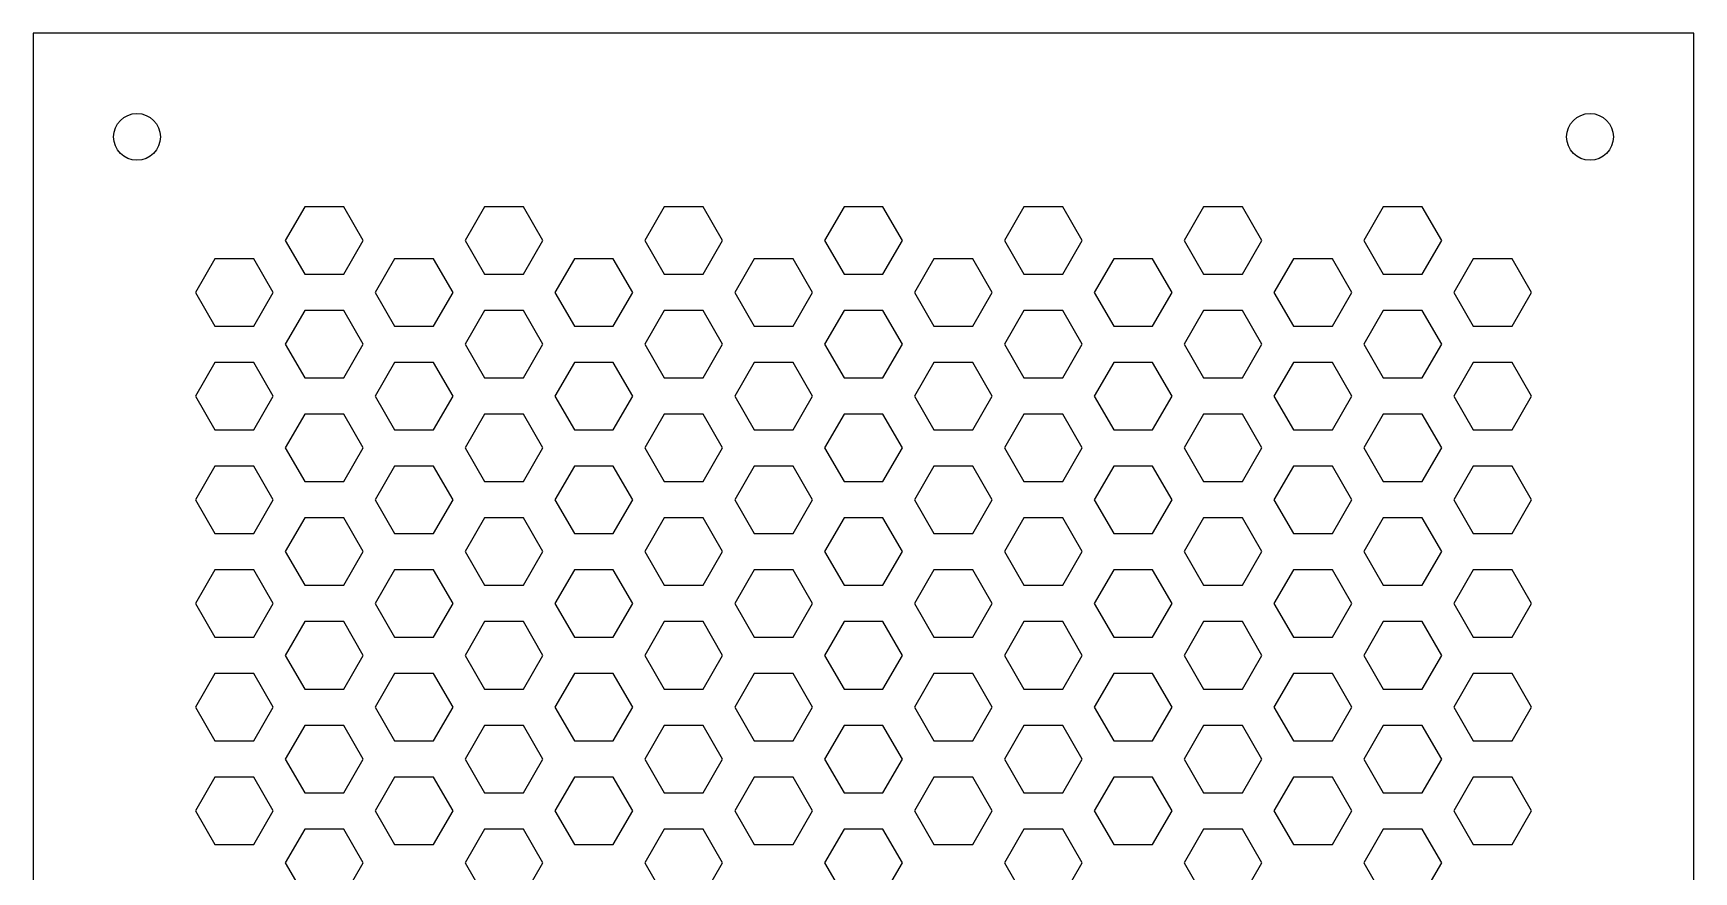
# Model space of a CAD drawing. Header units: inches. Extents: x 15 to 23, y 15 to 23.
# Drawn here: x 15 to 23, y 18.96 to 23 of the extents above; entities that cross this region are included whole.
import ezdxf

# ---------------------------------------------------------------- set-up
doc = ezdxf.new("R2010")
doc.units = ezdxf.units.IN
doc.layers.get('0').update_dxf_attribs({"linetype": 'CONTINUOUS'})

msp = doc.modelspace()

# ---------------------------------------------------------------- linework, layer by layer
for p, q in [((15, 23, -0.5), (15, 15.0937, -0.5)), ((23, 23, -0.5), (15, 23, -0.5)), ((23, 15.0937, -0.5), (23, 23, -0.5)), ((16.3082, 22.1624, -0.5), (16.2144, 22, -0.5)), ((16.4957, 22.1624, -0.5), (16.3082, 22.1624, -0.5)), ((16.5894, 22, -0.5), (16.4957, 22.1624, -0.5)), ((17.1742, 22.1624, -0.5), (17.0805, 22, -0.5)), ((17.3617, 22.1624, -0.5), (17.1742, 22.1624, -0.5)), ((17.4555, 22, -0.5), (17.3617, 22.1624, -0.5)), ((18.0402, 22.1624, -0.5), (17.9465, 22, -0.5)), ((18.2277, 22.1624, -0.5), (18.0402, 22.1624, -0.5)), ((18.3215, 22, -0.5), (18.2277, 22.1624, -0.5)), ((18.9063, 22.1624, -0.5), (18.8125, 22, -0.5)), ((19.0938, 22.1624, -0.5), (18.9063, 22.1624, -0.5)), ((19.1875, 22, -0.5), (19.0938, 22.1624, -0.5)), ((19.7723, 22.1624, -0.5), (19.6785, 22, -0.5)), ((19.9598, 22.1624, -0.5), (19.7723, 22.1624, -0.5)), ((20.0535, 22, -0.5), (19.9598, 22.1624, -0.5)), ((20.6383, 22.1624, -0.5), (20.5446, 22, -0.5)), ((20.8258, 22.1624, -0.5), (20.6383, 22.1624, -0.5)), ((20.9196, 22, -0.5), (20.8258, 22.1624, -0.5)), ((21.5043, 22.1624, -0.5), (21.4106, 22, -0.5)), ((21.6918, 22.1624, -0.5), (21.5043, 22.1624, -0.5)), ((21.7856, 22, -0.5), (21.6918, 22.1624, -0.5)), ((16.2144, 22, -0.5), (16.3082, 21.8376, -0.5)), ((16.4957, 21.8376, -0.5), (16.5894, 22, -0.5)), ((17.0805, 22, -0.5), (17.1742, 21.8376, -0.5)), ((17.3617, 21.8376, -0.5), (17.4555, 22, -0.5)), ((17.9465, 22, -0.5), (18.0402, 21.8376, -0.5)), ((18.2277, 21.8376, -0.5), (18.3215, 22, -0.5)), ((18.8125, 22, -0.5), (18.9063, 21.8376, -0.5)), ((19.0938, 21.8376, -0.5), (19.1875, 22, -0.5)), ((19.6785, 22, -0.5), (19.7723, 21.8376, -0.5)), ((19.9598, 21.8376, -0.5), (20.0535, 22, -0.5)), ((20.5446, 22, -0.5), (20.6383, 21.8376, -0.5)), ((20.8258, 21.8376, -0.5), (20.9196, 22, -0.5)), ((21.4106, 22, -0.5), (21.5043, 21.8376, -0.5)), ((21.6918, 21.8376, -0.5), (21.7856, 22, -0.5)), ((15.8752, 21.9124, -0.5), (15.7814, 21.75, -0.5)), ((16.0627, 21.9124, -0.5), (15.8752, 21.9124, -0.5)), ((16.1564, 21.75, -0.5), (16.0627, 21.9124, -0.5)), ((16.7412, 21.9124, -0.5), (16.6474, 21.75, -0.5)), ((16.9287, 21.9124, -0.5), (16.7412, 21.9124, -0.5)), ((17.0224, 21.75, -0.5), (16.9287, 21.9124, -0.5)), ((17.6072, 21.9124, -0.5), (17.5135, 21.75, -0.5)), ((17.7947, 21.9124, -0.5), (17.6072, 21.9124, -0.5)), ((17.8885, 21.75, -0.5), (17.7947, 21.9124, -0.5)), ((18.4732, 21.9124, -0.5), (18.3795, 21.75, -0.5)), ((18.6607, 21.9124, -0.5), (18.4732, 21.9124, -0.5)), ((18.7545, 21.75, -0.5), (18.6607, 21.9124, -0.5)), ((19.3393, 21.9124, -0.5), (19.2455, 21.75, -0.5)), ((19.5268, 21.9124, -0.5), (19.3393, 21.9124, -0.5)), ((19.6205, 21.75, -0.5), (19.5268, 21.9124, -0.5)), ((20.2053, 21.9124, -0.5), (20.1115, 21.75, -0.5)), ((20.3928, 21.9124, -0.5), (20.2053, 21.9124, -0.5)), ((20.4865, 21.75, -0.5), (20.3928, 21.9124, -0.5)), ((21.0713, 21.9124, -0.5), (20.9776, 21.75, -0.5)), ((21.2588, 21.9124, -0.5), (21.0713, 21.9124, -0.5)), ((21.3526, 21.75, -0.5), (21.2588, 21.9124, -0.5)), ((21.9373, 21.9124, -0.5), (21.8436, 21.75, -0.5)), ((22.1248, 21.9124, -0.5), (21.9373, 21.9124, -0.5)), ((22.2186, 21.75, -0.5), (22.1248, 21.9124, -0.5)), ((16.3082, 21.8376, -0.5), (16.4957, 21.8376, -0.5)), ((17.1742, 21.8376, -0.5), (17.3617, 21.8376, -0.5)), ((18.0402, 21.8376, -0.5), (18.2277, 21.8376, -0.5)), ((18.9063, 21.8376, -0.5), (19.0938, 21.8376, -0.5)), ((19.7723, 21.8376, -0.5), (19.9598, 21.8376, -0.5)), ((20.6383, 21.8376, -0.5), (20.8258, 21.8376, -0.5)), ((21.5043, 21.8376, -0.5), (21.6918, 21.8376, -0.5)), ((15.7814, 21.75, -0.5), (15.8752, 21.5876, -0.5)), ((16.0627, 21.5876, -0.5), (16.1564, 21.75, -0.5)), ((16.6474, 21.75, -0.5), (16.7412, 21.5876, -0.5)), ((16.9287, 21.5876, -0.5), (17.0224, 21.75, -0.5)), ((17.5135, 21.75, -0.5), (17.6072, 21.5876, -0.5)), ((17.7947, 21.5876, -0.5), (17.8885, 21.75, -0.5)), ((18.3795, 21.75, -0.5), (18.4732, 21.5876, -0.5)), ((18.6607, 21.5876, -0.5), (18.7545, 21.75, -0.5)), ((19.2455, 21.75, -0.5), (19.3393, 21.5876, -0.5)), ((19.5268, 21.5876, -0.5), (19.6205, 21.75, -0.5)), ((20.1115, 21.75, -0.5), (20.2053, 21.5876, -0.5)), ((20.3928, 21.5876, -0.5), (20.4865, 21.75, -0.5)), ((20.9776, 21.75, -0.5), (21.0713, 21.5876, -0.5)), ((21.2588, 21.5876, -0.5), (21.3526, 21.75, -0.5)), ((21.8436, 21.75, -0.5), (21.9373, 21.5876, -0.5)), ((22.1248, 21.5876, -0.5), (22.2186, 21.75, -0.5)), ((16.3082, 21.6624, -0.5), (16.2144, 21.5, -0.5)), ((16.4957, 21.6624, -0.5), (16.3082, 21.6624, -0.5)), ((16.5894, 21.5, -0.5), (16.4957, 21.6624, -0.5)), ((17.1742, 21.6624, -0.5), (17.0805, 21.5, -0.5)), ((17.3617, 21.6624, -0.5), (17.1742, 21.6624, -0.5)), ((17.4555, 21.5, -0.5), (17.3617, 21.6624, -0.5)), ((18.0402, 21.6624, -0.5), (17.9465, 21.5, -0.5)), ((18.2277, 21.6624, -0.5), (18.0402, 21.6624, -0.5)), ((18.3215, 21.5, -0.5), (18.2277, 21.6624, -0.5)), ((18.9063, 21.6624, -0.5), (18.8125, 21.5, -0.5)), ((19.0938, 21.6624, -0.5), (18.9063, 21.6624, -0.5)), ((19.1875, 21.5, -0.5), (19.0938, 21.6624, -0.5)), ((19.7723, 21.6624, -0.5), (19.6785, 21.5, -0.5)), ((19.9598, 21.6624, -0.5), (19.7723, 21.6624, -0.5)), ((20.0535, 21.5, -0.5), (19.9598, 21.6624, -0.5)), ((20.6383, 21.6624, -0.5), (20.5446, 21.5, -0.5)), ((20.8258, 21.6624, -0.5), (20.6383, 21.6624, -0.5)), ((20.9196, 21.5, -0.5), (20.8258, 21.6624, -0.5)), ((21.5043, 21.6624, -0.5), (21.4106, 21.5, -0.5)), ((21.6918, 21.6624, -0.5), (21.5043, 21.6624, -0.5)), ((21.7856, 21.5, -0.5), (21.6918, 21.6624, -0.5)), ((15.8752, 21.5876, -0.5), (16.0627, 21.5876, -0.5)), ((16.7412, 21.5876, -0.5), (16.9287, 21.5876, -0.5)), ((17.6072, 21.5876, -0.5), (17.7947, 21.5876, -0.5)), ((18.4732, 21.5876, -0.5), (18.6607, 21.5876, -0.5)), ((19.3393, 21.5876, -0.5), (19.5268, 21.5876, -0.5)), ((20.2053, 21.5876, -0.5), (20.3928, 21.5876, -0.5)), ((21.0713, 21.5876, -0.5), (21.2588, 21.5876, -0.5)), ((21.9373, 21.5876, -0.5), (22.1248, 21.5876, -0.5)), ((16.2144, 21.5, -0.5), (16.3082, 21.3376, -0.5)), ((16.4957, 21.3376, -0.5), (16.5894, 21.5, -0.5)), ((17.0805, 21.5, -0.5), (17.1742, 21.3376, -0.5)), ((17.3617, 21.3376, -0.5), (17.4555, 21.5, -0.5)), ((17.9465, 21.5, -0.5), (18.0402, 21.3376, -0.5)), ((18.2277, 21.3376, -0.5), (18.3215, 21.5, -0.5)), ((18.8125, 21.5, -0.5), (18.9063, 21.3376, -0.5)), ((19.0938, 21.3376, -0.5), (19.1875, 21.5, -0.5)), ((19.6785, 21.5, -0.5), (19.7723, 21.3376, -0.5)), ((19.9598, 21.3376, -0.5), (20.0535, 21.5, -0.5)), ((20.5446, 21.5, -0.5), (20.6383, 21.3376, -0.5)), ((20.8258, 21.3376, -0.5), (20.9196, 21.5, -0.5)), ((21.4106, 21.5, -0.5), (21.5043, 21.3376, -0.5)), ((21.6918, 21.3376, -0.5), (21.7856, 21.5, -0.5)), ((15.8752, 21.4124, -0.5), (15.7814, 21.25, -0.5)), ((16.0627, 21.4124, -0.5), (15.8752, 21.4124, -0.5)), ((16.1564, 21.25, -0.5), (16.0627, 21.4124, -0.5)), ((16.7412, 21.4124, -0.5), (16.6474, 21.25, -0.5)), ((16.9287, 21.4124, -0.5), (16.7412, 21.4124, -0.5)), ((17.0224, 21.25, -0.5), (16.9287, 21.4124, -0.5)), ((17.6072, 21.4124, -0.5), (17.5135, 21.25, -0.5)), ((17.7947, 21.4124, -0.5), (17.6072, 21.4124, -0.5)), ((17.8885, 21.25, -0.5), (17.7947, 21.4124, -0.5)), ((18.4732, 21.4124, -0.5), (18.3795, 21.25, -0.5)), ((18.6607, 21.4124, -0.5), (18.4732, 21.4124, -0.5)), ((18.7545, 21.25, -0.5), (18.6607, 21.4124, -0.5)), ((19.3393, 21.4124, -0.5), (19.2455, 21.25, -0.5)), ((19.5268, 21.4124, -0.5), (19.3393, 21.4124, -0.5)), ((19.6205, 21.25, -0.5), (19.5268, 21.4124, -0.5)), ((20.2053, 21.4124, -0.5), (20.1115, 21.25, -0.5)), ((20.3928, 21.4124, -0.5), (20.2053, 21.4124, -0.5)), ((20.4865, 21.25, -0.5), (20.3928, 21.4124, -0.5)), ((21.0713, 21.4124, -0.5), (20.9776, 21.25, -0.5)), ((21.2588, 21.4124, -0.5), (21.0713, 21.4124, -0.5)), ((21.3526, 21.25, -0.5), (21.2588, 21.4124, -0.5)), ((21.9373, 21.4124, -0.5), (21.8436, 21.25, -0.5)), ((22.1248, 21.4124, -0.5), (21.9373, 21.4124, -0.5)), ((22.2186, 21.25, -0.5), (22.1248, 21.4124, -0.5)), ((16.3082, 21.3376, -0.5), (16.4957, 21.3376, -0.5)), ((17.1742, 21.3376, -0.5), (17.3617, 21.3376, -0.5)), ((18.0402, 21.3376, -0.5), (18.2277, 21.3376, -0.5)), ((18.9063, 21.3376, -0.5), (19.0938, 21.3376, -0.5)), ((19.7723, 21.3376, -0.5), (19.9598, 21.3376, -0.5)), ((20.6383, 21.3376, -0.5), (20.8258, 21.3376, -0.5)), ((21.5043, 21.3376, -0.5), (21.6918, 21.3376, -0.5)), ((15.7814, 21.25, -0.5), (15.8752, 21.0876, -0.5)), ((16.0627, 21.0876, -0.5), (16.1564, 21.25, -0.5)), ((16.6474, 21.25, -0.5), (16.7412, 21.0876, -0.5)), ((16.9287, 21.0876, -0.5), (17.0224, 21.25, -0.5)), ((17.5135, 21.25, -0.5), (17.6072, 21.0876, -0.5)), ((17.7947, 21.0876, -0.5), (17.8885, 21.25, -0.5)), ((18.3795, 21.25, -0.5), (18.4732, 21.0876, -0.5)), ((18.6607, 21.0876, -0.5), (18.7545, 21.25, -0.5)), ((19.2455, 21.25, -0.5), (19.3393, 21.0876, -0.5)), ((19.5268, 21.0876, -0.5), (19.6205, 21.25, -0.5)), ((20.1115, 21.25, -0.5), (20.2053, 21.0876, -0.5)), ((20.3928, 21.0876, -0.5), (20.4865, 21.25, -0.5)), ((20.9776, 21.25, -0.5), (21.0713, 21.0876, -0.5)), ((21.2588, 21.0876, -0.5), (21.3526, 21.25, -0.5)), ((21.8436, 21.25, -0.5), (21.9373, 21.0876, -0.5)), ((22.1248, 21.0876, -0.5), (22.2186, 21.25, -0.5)), ((16.3082, 21.1624, -0.5), (16.2144, 21, -0.5)), ((16.4957, 21.1624, -0.5), (16.3082, 21.1624, -0.5)), ((16.5894, 21, -0.5), (16.4957, 21.1624, -0.5)), ((17.1742, 21.1624, -0.5), (17.0805, 21, -0.5)), ((17.3617, 21.1624, -0.5), (17.1742, 21.1624, -0.5)), ((17.4555, 21, -0.5), (17.3617, 21.1624, -0.5)), ((18.0402, 21.1624, -0.5), (17.9465, 21, -0.5)), ((18.2277, 21.1624, -0.5), (18.0402, 21.1624, -0.5)), ((18.3215, 21, -0.5), (18.2277, 21.1624, -0.5)), ((18.9063, 21.1624, -0.5), (18.8125, 21, -0.5)), ((19.0938, 21.1624, -0.5), (18.9063, 21.1624, -0.5)), ((19.1875, 21, -0.5), (19.0938, 21.1624, -0.5)), ((19.7723, 21.1624, -0.5), (19.6785, 21, -0.5)), ((19.9598, 21.1624, -0.5), (19.7723, 21.1624, -0.5)), ((20.0535, 21, -0.5), (19.9598, 21.1624, -0.5)), ((20.6383, 21.1624, -0.5), (20.5446, 21, -0.5)), ((20.8258, 21.1624, -0.5), (20.6383, 21.1624, -0.5)), ((20.9196, 21, -0.5), (20.8258, 21.1624, -0.5)), ((21.5043, 21.1624, -0.5), (21.4106, 21, -0.5)), ((21.6918, 21.1624, -0.5), (21.5043, 21.1624, -0.5)), ((21.7856, 21, -0.5), (21.6918, 21.1624, -0.5)), ((15.8752, 21.0876, -0.5), (16.0627, 21.0876, -0.5)), ((16.7412, 21.0876, -0.5), (16.9287, 21.0876, -0.5)), ((17.6072, 21.0876, -0.5), (17.7947, 21.0876, -0.5)), ((18.4732, 21.0876, -0.5), (18.6607, 21.0876, -0.5)), ((19.3393, 21.0876, -0.5), (19.5268, 21.0876, -0.5)), ((20.2053, 21.0876, -0.5), (20.3928, 21.0876, -0.5)), ((21.0713, 21.0876, -0.5), (21.2588, 21.0876, -0.5)), ((21.9373, 21.0876, -0.5), (22.1248, 21.0876, -0.5)), ((16.2144, 21, -0.5), (16.3082, 20.8376, -0.5)), ((16.4957, 20.8376, -0.5), (16.5894, 21, -0.5)), ((17.0805, 21, -0.5), (17.1742, 20.8376, -0.5)), ((17.3617, 20.8376, -0.5), (17.4555, 21, -0.5)), ((17.9465, 21, -0.5), (18.0402, 20.8376, -0.5)), ((18.2277, 20.8376, -0.5), (18.3215, 21, -0.5)), ((18.8125, 21, -0.5), (18.9063, 20.8376, -0.5)), ((19.0938, 20.8376, -0.5), (19.1875, 21, -0.5)), ((19.6785, 21, -0.5), (19.7723, 20.8376, -0.5)), ((19.9598, 20.8376, -0.5), (20.0535, 21, -0.5)), ((20.5446, 21, -0.5), (20.6383, 20.8376, -0.5)), ((20.8258, 20.8376, -0.5), (20.9196, 21, -0.5)), ((21.4106, 21, -0.5), (21.5043, 20.8376, -0.5)), ((21.6918, 20.8376, -0.5), (21.7856, 21, -0.5)), ((15.8752, 20.9124, -0.5), (15.7814, 20.75, -0.5)), ((16.0627, 20.9124, -0.5), (15.8752, 20.9124, -0.5)), ((16.1564, 20.75, -0.5), (16.0627, 20.9124, -0.5)), ((16.7412, 20.9124, -0.5), (16.6474, 20.75, -0.5)), ((16.9287, 20.9124, -0.5), (16.7412, 20.9124, -0.5)), ((17.0224, 20.75, -0.5), (16.9287, 20.9124, -0.5)), ((17.6072, 20.9124, -0.5), (17.5135, 20.75, -0.5)), ((17.7947, 20.9124, -0.5), (17.6072, 20.9124, -0.5)), ((17.8885, 20.75, -0.5), (17.7947, 20.9124, -0.5)), ((18.4732, 20.9124, -0.5), (18.3795, 20.75, -0.5)), ((18.6607, 20.9124, -0.5), (18.4732, 20.9124, -0.5)), ((18.7545, 20.75, -0.5), (18.6607, 20.9124, -0.5)), ((19.3393, 20.9124, -0.5), (19.2455, 20.75, -0.5)), ((19.5268, 20.9124, -0.5), (19.3393, 20.9124, -0.5)), ((19.6205, 20.75, -0.5), (19.5268, 20.9124, -0.5)), ((20.2053, 20.9124, -0.5), (20.1115, 20.75, -0.5)), ((20.3928, 20.9124, -0.5), (20.2053, 20.9124, -0.5)), ((20.4865, 20.75, -0.5), (20.3928, 20.9124, -0.5)), ((21.0713, 20.9124, -0.5), (20.9776, 20.75, -0.5)), ((21.2588, 20.9124, -0.5), (21.0713, 20.9124, -0.5)), ((21.3526, 20.75, -0.5), (21.2588, 20.9124, -0.5)), ((21.9373, 20.9124, -0.5), (21.8436, 20.75, -0.5)), ((22.1248, 20.9124, -0.5), (21.9373, 20.9124, -0.5)), ((22.2186, 20.75, -0.5), (22.1248, 20.9124, -0.5)), ((16.3082, 20.8376, -0.5), (16.4957, 20.8376, -0.5)), ((17.1742, 20.8376, -0.5), (17.3617, 20.8376, -0.5)), ((18.0402, 20.8376, -0.5), (18.2277, 20.8376, -0.5)), ((18.9063, 20.8376, -0.5), (19.0938, 20.8376, -0.5)), ((19.7723, 20.8376, -0.5), (19.9598, 20.8376, -0.5)), ((20.6383, 20.8376, -0.5), (20.8258, 20.8376, -0.5)), ((21.5043, 20.8376, -0.5), (21.6918, 20.8376, -0.5)), ((15.7814, 20.75, -0.5), (15.8752, 20.5876, -0.5)), ((16.0627, 20.5876, -0.5), (16.1564, 20.75, -0.5)), ((16.6474, 20.75, -0.5), (16.7412, 20.5876, -0.5)), ((16.9287, 20.5876, -0.5), (17.0224, 20.75, -0.5)), ((17.5135, 20.75, -0.5), (17.6072, 20.5876, -0.5)), ((17.7947, 20.5876, -0.5), (17.8885, 20.75, -0.5)), ((18.3795, 20.75, -0.5), (18.4732, 20.5876, -0.5)), ((18.6607, 20.5876, -0.5), (18.7545, 20.75, -0.5)), ((19.2455, 20.75, -0.5), (19.3393, 20.5876, -0.5)), ((19.5268, 20.5876, -0.5), (19.6205, 20.75, -0.5)), ((20.1115, 20.75, -0.5), (20.2053, 20.5876, -0.5)), ((20.3928, 20.5876, -0.5), (20.4865, 20.75, -0.5)), ((20.9776, 20.75, -0.5), (21.0713, 20.5876, -0.5)), ((21.2588, 20.5876, -0.5), (21.3526, 20.75, -0.5)), ((21.8436, 20.75, -0.5), (21.9373, 20.5876, -0.5)), ((22.1248, 20.5876, -0.5), (22.2186, 20.75, -0.5)), ((16.3082, 20.6624, -0.5), (16.2144, 20.5, -0.5)), ((16.4957, 20.6624, -0.5), (16.3082, 20.6624, -0.5)), ((16.5894, 20.5, -0.5), (16.4957, 20.6624, -0.5)), ((17.1742, 20.6624, -0.5), (17.0805, 20.5, -0.5)), ((17.3617, 20.6624, -0.5), (17.1742, 20.6624, -0.5)), ((17.4555, 20.5, -0.5), (17.3617, 20.6624, -0.5)), ((18.0402, 20.6624, -0.5), (17.9465, 20.5, -0.5)), ((18.2277, 20.6624, -0.5), (18.0402, 20.6624, -0.5)), ((18.3215, 20.5, -0.5), (18.2277, 20.6624, -0.5)), ((18.9063, 20.6624, -0.5), (18.8125, 20.5, -0.5)), ((19.0938, 20.6624, -0.5), (18.9063, 20.6624, -0.5)), ((19.1875, 20.5, -0.5), (19.0938, 20.6624, -0.5)), ((19.7723, 20.6624, -0.5), (19.6785, 20.5, -0.5)), ((19.9598, 20.6624, -0.5), (19.7723, 20.6624, -0.5)), ((20.0535, 20.5, -0.5), (19.9598, 20.6624, -0.5)), ((20.6383, 20.6624, -0.5), (20.5446, 20.5, -0.5)), ((20.8258, 20.6624, -0.5), (20.6383, 20.6624, -0.5)), ((20.9196, 20.5, -0.5), (20.8258, 20.6624, -0.5)), ((21.5043, 20.6624, -0.5), (21.4106, 20.5, -0.5)), ((21.6918, 20.6624, -0.5), (21.5043, 20.6624, -0.5)), ((21.7856, 20.5, -0.5), (21.6918, 20.6624, -0.5)), ((15.8752, 20.5876, -0.5), (16.0627, 20.5876, -0.5)), ((16.7412, 20.5876, -0.5), (16.9287, 20.5876, -0.5)), ((17.6072, 20.5876, -0.5), (17.7947, 20.5876, -0.5)), ((18.4732, 20.5876, -0.5), (18.6607, 20.5876, -0.5)), ((19.3393, 20.5876, -0.5), (19.5268, 20.5876, -0.5)), ((20.2053, 20.5876, -0.5), (20.3928, 20.5876, -0.5)), ((21.0713, 20.5876, -0.5), (21.2588, 20.5876, -0.5)), ((21.9373, 20.5876, -0.5), (22.1248, 20.5876, -0.5)), ((16.2144, 20.5, -0.5), (16.3082, 20.3376, -0.5)), ((16.4957, 20.3376, -0.5), (16.5894, 20.5, -0.5)), ((17.0805, 20.5, -0.5), (17.1742, 20.3376, -0.5)), ((17.3617, 20.3376, -0.5), (17.4555, 20.5, -0.5)), ((17.9465, 20.5, -0.5), (18.0402, 20.3376, -0.5)), ((18.2277, 20.3376, -0.5), (18.3215, 20.5, -0.5)), ((18.8125, 20.5, -0.5), (18.9063, 20.3376, -0.5)), ((19.0938, 20.3376, -0.5), (19.1875, 20.5, -0.5)), ((19.6785, 20.5, -0.5), (19.7723, 20.3376, -0.5)), ((19.9598, 20.3376, -0.5), (20.0535, 20.5, -0.5)), ((20.5446, 20.5, -0.5), (20.6383, 20.3376, -0.5)), ((20.8258, 20.3376, -0.5), (20.9196, 20.5, -0.5)), ((21.4106, 20.5, -0.5), (21.5043, 20.3376, -0.5)), ((21.6918, 20.3376, -0.5), (21.7856, 20.5, -0.5)), ((15.8752, 20.4124, -0.5), (15.7814, 20.25, -0.5)), ((16.0627, 20.4124, -0.5), (15.8752, 20.4124, -0.5)), ((16.1564, 20.25, -0.5), (16.0627, 20.4124, -0.5)), ((16.7412, 20.4124, -0.5), (16.6474, 20.25, -0.5)), ((16.9287, 20.4124, -0.5), (16.7412, 20.4124, -0.5)), ((17.0224, 20.25, -0.5), (16.9287, 20.4124, -0.5)), ((17.6072, 20.4124, -0.5), (17.5135, 20.25, -0.5)), ((17.7947, 20.4124, -0.5), (17.6072, 20.4124, -0.5)), ((17.8885, 20.25, -0.5), (17.7947, 20.4124, -0.5)), ((18.4732, 20.4124, -0.5), (18.3795, 20.25, -0.5)), ((18.6607, 20.4124, -0.5), (18.4732, 20.4124, -0.5)), ((18.7545, 20.25, -0.5), (18.6607, 20.4124, -0.5)), ((19.3393, 20.4124, -0.5), (19.2455, 20.25, -0.5)), ((19.5268, 20.4124, -0.5), (19.3393, 20.4124, -0.5)), ((19.6205, 20.25, -0.5), (19.5268, 20.4124, -0.5)), ((20.2053, 20.4124, -0.5), (20.1115, 20.25, -0.5)), ((20.3928, 20.4124, -0.5), (20.2053, 20.4124, -0.5)), ((20.4865, 20.25, -0.5), (20.3928, 20.4124, -0.5)), ((21.0713, 20.4124, -0.5), (20.9776, 20.25, -0.5)), ((21.2588, 20.4124, -0.5), (21.0713, 20.4124, -0.5)), ((21.3526, 20.25, -0.5), (21.2588, 20.4124, -0.5)), ((21.9373, 20.4124, -0.5), (21.8436, 20.25, -0.5)), ((22.1248, 20.4124, -0.5), (21.9373, 20.4124, -0.5)), ((22.2186, 20.25, -0.5), (22.1248, 20.4124, -0.5)), ((16.3082, 20.3376, -0.5), (16.4957, 20.3376, -0.5)), ((17.1742, 20.3376, -0.5), (17.3617, 20.3376, -0.5)), ((18.0402, 20.3376, -0.5), (18.2277, 20.3376, -0.5)), ((18.9063, 20.3376, -0.5), (19.0938, 20.3376, -0.5)), ((19.7723, 20.3376, -0.5), (19.9598, 20.3376, -0.5)), ((20.6383, 20.3376, -0.5), (20.8258, 20.3376, -0.5)), ((21.5043, 20.3376, -0.5), (21.6918, 20.3376, -0.5)), ((15.7814, 20.25, -0.5), (15.8752, 20.0876, -0.5)), ((16.0627, 20.0876, -0.5), (16.1564, 20.25, -0.5)), ((16.6474, 20.25, -0.5), (16.7412, 20.0876, -0.5)), ((16.9287, 20.0876, -0.5), (17.0224, 20.25, -0.5)), ((17.5135, 20.25, -0.5), (17.6072, 20.0876, -0.5)), ((17.7947, 20.0876, -0.5), (17.8885, 20.25, -0.5)), ((18.3795, 20.25, -0.5), (18.4732, 20.0876, -0.5)), ((18.6607, 20.0876, -0.5), (18.7545, 20.25, -0.5)), ((19.2455, 20.25, -0.5), (19.3393, 20.0876, -0.5)), ((19.5268, 20.0876, -0.5), (19.6205, 20.25, -0.5)), ((20.1115, 20.25, -0.5), (20.2053, 20.0876, -0.5)), ((20.3928, 20.0876, -0.5), (20.4865, 20.25, -0.5)), ((20.9776, 20.25, -0.5), (21.0713, 20.0876, -0.5)), ((21.2588, 20.0876, -0.5), (21.3526, 20.25, -0.5)), ((21.8436, 20.25, -0.5), (21.9373, 20.0876, -0.5)), ((22.1248, 20.0876, -0.5), (22.2186, 20.25, -0.5)), ((16.3082, 20.1624, -0.5), (16.2144, 20, -0.5)), ((16.4957, 20.1624, -0.5), (16.3082, 20.1624, -0.5)), ((16.5894, 20, -0.5), (16.4957, 20.1624, -0.5)), ((17.1742, 20.1624, -0.5), (17.0805, 20, -0.5)), ((17.3617, 20.1624, -0.5), (17.1742, 20.1624, -0.5)), ((17.4555, 20, -0.5), (17.3617, 20.1624, -0.5)), ((18.0402, 20.1624, -0.5), (17.9465, 20, -0.5)), ((18.2277, 20.1624, -0.5), (18.0402, 20.1624, -0.5)), ((18.3215, 20, -0.5), (18.2277, 20.1624, -0.5)), ((18.9063, 20.1624, -0.5), (18.8125, 20, -0.5)), ((19.0938, 20.1624, -0.5), (18.9063, 20.1624, -0.5)), ((19.1875, 20, -0.5), (19.0938, 20.1624, -0.5)), ((19.7723, 20.1624, -0.5), (19.6785, 20, -0.5)), ((19.9598, 20.1624, -0.5), (19.7723, 20.1624, -0.5)), ((20.0535, 20, -0.5), (19.9598, 20.1624, -0.5)), ((20.6383, 20.1624, -0.5), (20.5446, 20, -0.5)), ((20.8258, 20.1624, -0.5), (20.6383, 20.1624, -0.5)), ((20.9196, 20, -0.5), (20.8258, 20.1624, -0.5)), ((21.5043, 20.1624, -0.5), (21.4106, 20, -0.5)), ((21.6918, 20.1624, -0.5), (21.5043, 20.1624, -0.5)), ((21.7856, 20, -0.5), (21.6918, 20.1624, -0.5)), ((15.8752, 20.0876, -0.5), (16.0627, 20.0876, -0.5)), ((16.7412, 20.0876, -0.5), (16.9287, 20.0876, -0.5)), ((17.6072, 20.0876, -0.5), (17.7947, 20.0876, -0.5)), ((18.4732, 20.0876, -0.5), (18.6607, 20.0876, -0.5)), ((19.3393, 20.0876, -0.5), (19.5268, 20.0876, -0.5)), ((20.2053, 20.0876, -0.5), (20.3928, 20.0876, -0.5)), ((21.0713, 20.0876, -0.5), (21.2588, 20.0876, -0.5)), ((21.9373, 20.0876, -0.5), (22.1248, 20.0876, -0.5)), ((16.2144, 20, -0.5), (16.3082, 19.8376, -0.5)), ((16.4957, 19.8376, -0.5), (16.5894, 20, -0.5)), ((17.0805, 20, -0.5), (17.1742, 19.8376, -0.5)), ((17.3617, 19.8376, -0.5), (17.4555, 20, -0.5)), ((17.9465, 20, -0.5), (18.0402, 19.8376, -0.5)), ((18.2277, 19.8376, -0.5), (18.3215, 20, -0.5)), ((18.8125, 20, -0.5), (18.9063, 19.8376, -0.5)), ((19.0938, 19.8376, -0.5), (19.1875, 20, -0.5)), ((19.6785, 20, -0.5), (19.7723, 19.8376, -0.5)), ((19.9598, 19.8376, -0.5), (20.0535, 20, -0.5)), ((20.5446, 20, -0.5), (20.6383, 19.8376, -0.5)), ((20.8258, 19.8376, -0.5), (20.9196, 20, -0.5)), ((21.4106, 20, -0.5), (21.5043, 19.8376, -0.5)), ((21.6918, 19.8376, -0.5), (21.7856, 20, -0.5)), ((15.8752, 19.9124, -0.5), (15.7814, 19.75, -0.5)), ((16.0627, 19.9124, -0.5), (15.8752, 19.9124, -0.5)), ((16.1564, 19.75, -0.5), (16.0627, 19.9124, -0.5)), ((16.7412, 19.9124, -0.5), (16.6474, 19.75, -0.5)), ((16.9287, 19.9124, -0.5), (16.7412, 19.9124, -0.5)), ((17.0224, 19.75, -0.5), (16.9287, 19.9124, -0.5)), ((17.6072, 19.9124, -0.5), (17.5135, 19.75, -0.5)), ((17.7947, 19.9124, -0.5), (17.6072, 19.9124, -0.5)), ((17.8885, 19.75, -0.5), (17.7947, 19.9124, -0.5)), ((18.4732, 19.9124, -0.5), (18.3795, 19.75, -0.5)), ((18.6607, 19.9124, -0.5), (18.4732, 19.9124, -0.5)), ((18.7545, 19.75, -0.5), (18.6607, 19.9124, -0.5)), ((19.3393, 19.9124, -0.5), (19.2455, 19.75, -0.5)), ((19.5268, 19.9124, -0.5), (19.3393, 19.9124, -0.5)), ((19.6205, 19.75, -0.5), (19.5268, 19.9124, -0.5)), ((20.2053, 19.9124, -0.5), (20.1115, 19.75, -0.5)), ((20.3928, 19.9124, -0.5), (20.2053, 19.9124, -0.5)), ((20.4865, 19.75, -0.5), (20.3928, 19.9124, -0.5)), ((21.0713, 19.9124, -0.5), (20.9776, 19.75, -0.5)), ((21.2588, 19.9124, -0.5), (21.0713, 19.9124, -0.5)), ((21.3526, 19.75, -0.5), (21.2588, 19.9124, -0.5)), ((21.9373, 19.9124, -0.5), (21.8436, 19.75, -0.5)), ((22.1248, 19.9124, -0.5), (21.9373, 19.9124, -0.5)), ((22.2186, 19.75, -0.5), (22.1248, 19.9124, -0.5)), ((16.3082, 19.8376, -0.5), (16.4957, 19.8376, -0.5)), ((17.1742, 19.8376, -0.5), (17.3617, 19.8376, -0.5)), ((18.0402, 19.8376, -0.5), (18.2277, 19.8376, -0.5)), ((18.9063, 19.8376, -0.5), (19.0938, 19.8376, -0.5)), ((19.7723, 19.8376, -0.5), (19.9598, 19.8376, -0.5)), ((20.6383, 19.8376, -0.5), (20.8258, 19.8376, -0.5)), ((21.5043, 19.8376, -0.5), (21.6918, 19.8376, -0.5)), ((15.7814, 19.75, -0.5), (15.8752, 19.5876, -0.5)), ((16.0627, 19.5876, -0.5), (16.1564, 19.75, -0.5)), ((16.6474, 19.75, -0.5), (16.7412, 19.5876, -0.5)), ((16.9287, 19.5876, -0.5), (17.0224, 19.75, -0.5)), ((17.5135, 19.75, -0.5), (17.6072, 19.5876, -0.5)), ((17.7947, 19.5876, -0.5), (17.8885, 19.75, -0.5)), ((18.3795, 19.75, -0.5), (18.4732, 19.5876, -0.5)), ((18.6607, 19.5876, -0.5), (18.7545, 19.75, -0.5)), ((19.2455, 19.75, -0.5), (19.3393, 19.5876, -0.5)), ((19.5268, 19.5876, -0.5), (19.6205, 19.75, -0.5)), ((20.1115, 19.75, -0.5), (20.2053, 19.5876, -0.5)), ((20.3928, 19.5876, -0.5), (20.4865, 19.75, -0.5)), ((20.9776, 19.75, -0.5), (21.0713, 19.5876, -0.5)), ((21.2588, 19.5876, -0.5), (21.3526, 19.75, -0.5)), ((21.8436, 19.75, -0.5), (21.9373, 19.5876, -0.5)), ((22.1248, 19.5876, -0.5), (22.2186, 19.75, -0.5)), ((16.3082, 19.6624, -0.5), (16.2144, 19.5, -0.5)), ((16.4957, 19.6624, -0.5), (16.3082, 19.6624, -0.5)), ((16.5894, 19.5, -0.5), (16.4957, 19.6624, -0.5)), ((17.1742, 19.6624, -0.5), (17.0805, 19.5, -0.5)), ((17.3617, 19.6624, -0.5), (17.1742, 19.6624, -0.5)), ((17.4555, 19.5, -0.5), (17.3617, 19.6624, -0.5)), ((18.0402, 19.6624, -0.5), (17.9465, 19.5, -0.5)), ((18.2277, 19.6624, -0.5), (18.0402, 19.6624, -0.5)), ((18.3215, 19.5, -0.5), (18.2277, 19.6624, -0.5)), ((18.9063, 19.6624, -0.5), (18.8125, 19.5, -0.5)), ((19.0938, 19.6624, -0.5), (18.9063, 19.6624, -0.5)), ((19.1875, 19.5, -0.5), (19.0938, 19.6624, -0.5)), ((19.7723, 19.6624, -0.5), (19.6785, 19.5, -0.5)), ((19.9598, 19.6624, -0.5), (19.7723, 19.6624, -0.5)), ((20.0535, 19.5, -0.5), (19.9598, 19.6624, -0.5)), ((20.6383, 19.6624, -0.5), (20.5446, 19.5, -0.5)), ((20.8258, 19.6624, -0.5), (20.6383, 19.6624, -0.5)), ((20.9196, 19.5, -0.5), (20.8258, 19.6624, -0.5)), ((21.5043, 19.6624, -0.5), (21.4106, 19.5, -0.5)), ((21.6918, 19.6624, -0.5), (21.5043, 19.6624, -0.5)), ((21.7856, 19.5, -0.5), (21.6918, 19.6624, -0.5)), ((15.8752, 19.5876, -0.5), (16.0627, 19.5876, -0.5)), ((16.7412, 19.5876, -0.5), (16.9287, 19.5876, -0.5)), ((17.6072, 19.5876, -0.5), (17.7947, 19.5876, -0.5)), ((18.4732, 19.5876, -0.5), (18.6607, 19.5876, -0.5)), ((19.3393, 19.5876, -0.5), (19.5268, 19.5876, -0.5)), ((20.2053, 19.5876, -0.5), (20.3928, 19.5876, -0.5)), ((21.0713, 19.5876, -0.5), (21.2588, 19.5876, -0.5)), ((21.9373, 19.5876, -0.5), (22.1248, 19.5876, -0.5)), ((16.2144, 19.5, -0.5), (16.3082, 19.3376, -0.5)), ((16.4957, 19.3376, -0.5), (16.5894, 19.5, -0.5)), ((17.0805, 19.5, -0.5), (17.1742, 19.3376, -0.5)), ((17.3617, 19.3376, -0.5), (17.4555, 19.5, -0.5)), ((17.9465, 19.5, -0.5), (18.0402, 19.3376, -0.5)), ((18.2277, 19.3376, -0.5), (18.3215, 19.5, -0.5)), ((18.8125, 19.5, -0.5), (18.9063, 19.3376, -0.5)), ((19.0938, 19.3376, -0.5), (19.1875, 19.5, -0.5)), ((19.6785, 19.5, -0.5), (19.7723, 19.3376, -0.5)), ((19.9598, 19.3376, -0.5), (20.0535, 19.5, -0.5)), ((20.5446, 19.5, -0.5), (20.6383, 19.3376, -0.5)), ((20.8258, 19.3376, -0.5), (20.9196, 19.5, -0.5)), ((21.4106, 19.5, -0.5), (21.5043, 19.3376, -0.5)), ((21.6918, 19.3376, -0.5), (21.7856, 19.5, -0.5)), ((15.8752, 19.4124, -0.5), (15.7814, 19.25, -0.5)), ((16.0627, 19.4124, -0.5), (15.8752, 19.4124, -0.5)), ((16.1564, 19.25, -0.5), (16.0627, 19.4124, -0.5)), ((16.7412, 19.4124, -0.5), (16.6474, 19.25, -0.5)), ((16.9287, 19.4124, -0.5), (16.7412, 19.4124, -0.5)), ((17.0224, 19.25, -0.5), (16.9287, 19.4124, -0.5)), ((17.6072, 19.4124, -0.5), (17.5135, 19.25, -0.5)), ((17.7947, 19.4124, -0.5), (17.6072, 19.4124, -0.5)), ((17.8885, 19.25, -0.5), (17.7947, 19.4124, -0.5)), ((18.4732, 19.4124, -0.5), (18.3795, 19.25, -0.5)), ((18.6607, 19.4124, -0.5), (18.4732, 19.4124, -0.5)), ((18.7545, 19.25, -0.5), (18.6607, 19.4124, -0.5)), ((19.3393, 19.4124, -0.5), (19.2455, 19.25, -0.5)), ((19.5268, 19.4124, -0.5), (19.3393, 19.4124, -0.5)), ((19.6205, 19.25, -0.5), (19.5268, 19.4124, -0.5)), ((20.2053, 19.4124, -0.5), (20.1115, 19.25, -0.5)), ((20.3928, 19.4124, -0.5), (20.2053, 19.4124, -0.5)), ((20.4865, 19.25, -0.5), (20.3928, 19.4124, -0.5)), ((21.0713, 19.4124, -0.5), (20.9776, 19.25, -0.5)), ((21.2588, 19.4124, -0.5), (21.0713, 19.4124, -0.5)), ((21.3526, 19.25, -0.5), (21.2588, 19.4124, -0.5)), ((21.9373, 19.4124, -0.5), (21.8436, 19.25, -0.5)), ((22.1248, 19.4124, -0.5), (21.9373, 19.4124, -0.5)), ((22.2186, 19.25, -0.5), (22.1248, 19.4124, -0.5)), ((16.3082, 19.3376, -0.5), (16.4957, 19.3376, -0.5)), ((17.1742, 19.3376, -0.5), (17.3617, 19.3376, -0.5)), ((18.0402, 19.3376, -0.5), (18.2277, 19.3376, -0.5)), ((18.9063, 19.3376, -0.5), (19.0938, 19.3376, -0.5)), ((19.7723, 19.3376, -0.5), (19.9598, 19.3376, -0.5)), ((20.6383, 19.3376, -0.5), (20.8258, 19.3376, -0.5)), ((21.5043, 19.3376, -0.5), (21.6918, 19.3376, -0.5)), ((15.7814, 19.25, -0.5), (15.8752, 19.0876, -0.5)), ((16.0627, 19.0876, -0.5), (16.1564, 19.25, -0.5)), ((16.6474, 19.25, -0.5), (16.7412, 19.0876, -0.5)), ((16.9287, 19.0876, -0.5), (17.0224, 19.25, -0.5)), ((17.5135, 19.25, -0.5), (17.6072, 19.0876, -0.5)), ((17.7947, 19.0876, -0.5), (17.8885, 19.25, -0.5)), ((18.3795, 19.25, -0.5), (18.4732, 19.0876, -0.5)), ((18.6607, 19.0876, -0.5), (18.7545, 19.25, -0.5)), ((19.2455, 19.25, -0.5), (19.3393, 19.0876, -0.5)), ((19.5268, 19.0876, -0.5), (19.6205, 19.25, -0.5)), ((20.1115, 19.25, -0.5), (20.2053, 19.0876, -0.5)), ((20.3928, 19.0876, -0.5), (20.4865, 19.25, -0.5)), ((20.9776, 19.25, -0.5), (21.0713, 19.0876, -0.5)), ((21.2588, 19.0876, -0.5), (21.3526, 19.25, -0.5)), ((21.8436, 19.25, -0.5), (21.9373, 19.0876, -0.5)), ((22.1248, 19.0876, -0.5), (22.2186, 19.25, -0.5)), ((16.3082, 19.1624, -0.5), (16.2144, 19, -0.5)), ((16.4957, 19.1624, -0.5), (16.3082, 19.1624, -0.5)), ((16.5894, 19, -0.5), (16.4957, 19.1624, -0.5)), ((17.1742, 19.1624, -0.5), (17.0805, 19, -0.5)), ((17.3617, 19.1624, -0.5), (17.1742, 19.1624, -0.5)), ((17.4555, 19, -0.5), (17.3617, 19.1624, -0.5)), ((18.0402, 19.1624, -0.5), (17.9465, 19, -0.5)), ((18.2277, 19.1624, -0.5), (18.0402, 19.1624, -0.5)), ((18.3215, 19, -0.5), (18.2277, 19.1624, -0.5)), ((18.9063, 19.1624, -0.5), (18.8125, 19, -0.5)), ((19.0938, 19.1624, -0.5), (18.9063, 19.1624, -0.5)), ((19.1875, 19, -0.5), (19.0938, 19.1624, -0.5)), ((19.7723, 19.1624, -0.5), (19.6785, 19, -0.5)), ((19.9598, 19.1624, -0.5), (19.7723, 19.1624, -0.5)), ((20.0535, 19, -0.5), (19.9598, 19.1624, -0.5)), ((20.6383, 19.1624, -0.5), (20.5446, 19, -0.5)), ((20.8258, 19.1624, -0.5), (20.6383, 19.1624, -0.5)), ((20.9196, 19, -0.5), (20.8258, 19.1624, -0.5)), ((21.5043, 19.1624, -0.5), (21.4106, 19, -0.5)), ((21.6918, 19.1624, -0.5), (21.5043, 19.1624, -0.5)), ((21.7856, 19, -0.5), (21.6918, 19.1624, -0.5)), ((15.8752, 19.0876, -0.5), (16.0627, 19.0876, -0.5)), ((16.7412, 19.0876, -0.5), (16.9287, 19.0876, -0.5)), ((17.6072, 19.0876, -0.5), (17.7947, 19.0876, -0.5)), ((18.4732, 19.0876, -0.5), (18.6607, 19.0876, -0.5)), ((19.3393, 19.0876, -0.5), (19.5268, 19.0876, -0.5)), ((20.2053, 19.0876, -0.5), (20.3928, 19.0876, -0.5)), ((21.0713, 19.0876, -0.5), (21.2588, 19.0876, -0.5)), ((21.9373, 19.0876, -0.5), (22.1248, 19.0876, -0.5)), ((16.2144, 19, -0.5), (16.3082, 18.8376, -0.5)), ((16.4957, 18.8376, -0.5), (16.5894, 19, -0.5)), ((17.0805, 19, -0.5), (17.1742, 18.8376, -0.5)), ((17.3617, 18.8376, -0.5), (17.4555, 19, -0.5)), ((17.9465, 19, -0.5), (18.0402, 18.8376, -0.5)), ((18.2277, 18.8376, -0.5), (18.3215, 19, -0.5)), ((18.8125, 19, -0.5), (18.9063, 18.8376, -0.5)), ((19.0938, 18.8376, -0.5), (19.1875, 19, -0.5)), ((19.6785, 19, -0.5), (19.7723, 18.8376, -0.5)), ((19.9598, 18.8376, -0.5), (20.0535, 19, -0.5)), ((20.5446, 19, -0.5), (20.6383, 18.8376, -0.5)), ((20.8258, 18.8376, -0.5), (20.9196, 19, -0.5)), ((21.4106, 19, -0.5), (21.5043, 18.8376, -0.5)), ((21.6918, 18.8376, -0.5), (21.7856, 19, -0.5))]:
    msp.add_line(p, q)
for centre in [(15.5, 22.5, -0.5), (22.5, 22.5, -0.5)]:
    msp.add_circle(centre, 0.1126)

doc.saveas('drawing.dxf')
